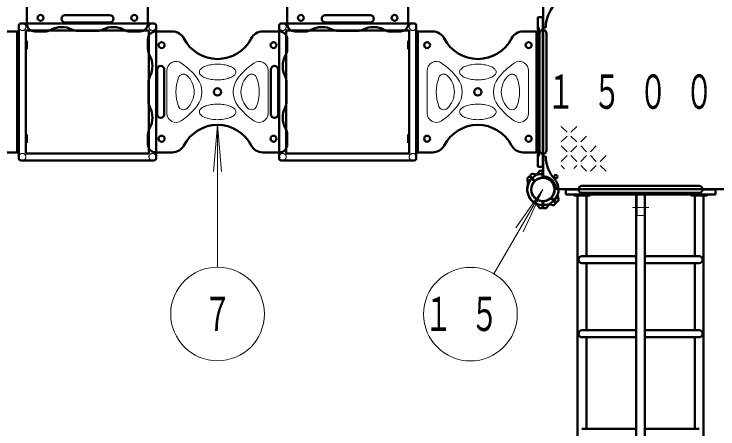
# Model space of a CAD drawing. Units: millimetres on the paper, scale 1:60. Extents: x -385 to 0, y -594 to 267.
# Drawn here: x -285.59 to -240.52, y 164.58 to 191.17 of the extents above; entities that cross this region are included whole.
import ezdxf
from ezdxf.enums import TextEntityAlignment as Align

# ---------------------------------------------------------------- set-up
doc = ezdxf.new("R2010")
doc.units = ezdxf.units.MM
doc.linetypes.add('USER1', pattern=[4.5, 2.5, -2])
doc.linetypes.add('USER2', pattern=[6, 3, -1, 1, -1])
doc.layers.add('LY_1', color=140, linetype='Continuous', lineweight=50)
doc.styles.add('ＭＳ ゴシック', font='')
doc.styles.get('ＭＳ ゴシック').set_extended_font_data('MS Gothic')

msp = doc.modelspace()

# ---------------------------------------------------------------- linework, layer by layer
at = {"layer": 'LY_1'}
for p, q in [((-284.768, 190.557), (-284.768, 191.625)), ((-277.018, 190.557), (-277.018, 191.625)), ((-268.101, 190.557), (-268.101, 191.625)), ((-260.351, 190.557), (-260.351, 191.625)), ((-251.701, 191.651), (-251.701, 190.341)), ((-279.46, 191.107), (-282.326, 191.107)), ((-262.793, 191.107), (-265.66, 191.107)), ((-251.701, 186.182), (-251.701, 191.522)), ((-279.46, 190.64), (-282.326, 190.64)), ((-262.793, 190.64), (-265.66, 190.64)), ((-251.726, 190.974), (-252.043, 190.974)), ((-252.043, 181.39), (-252.043, 190.974)), ((-252.043, 190.89), (-252.043, 181.474)), ((-251.96, 190.974), (-251.81, 190.974)), ((-251.726, 190.89), (-251.726, 181.474)), ((-285.286, 181.922), (-285.286, 190.442)), ((-285.153, 190.575), (-276.633, 190.575)), ((-276.5, 190.442), (-276.5, 181.922)), ((-268.62, 181.922), (-268.62, 190.442)), ((-268.486, 190.575), (-259.966, 190.575)), ((-259.833, 190.442), (-259.833, 181.922)), ((-251.666, 190.308), (-251.579, 190.312)), ((-285.286, 190.057), (-286.336, 190.057)), ((-285.393, 190.007), (-285.393, 182.357)), ((-284.833, 190.122), (-276.953, 190.122)), ((-284.833, 182.242), (-284.833, 190.122)), ((-283.637, 190.057), (-284.268, 190.057)), ((-281.5, 190.094), (-280.893, 190.094)), ((-280.286, 190.094), (-280.893, 190.094)), ((-278.149, 190.057), (-277.518, 190.057)), ((-276.953, 190.122), (-276.953, 182.242)), ((-276.518, 190.057), (-275.45, 190.057)), ((-268.601, 190.057), (-269.669, 190.057)), ((-268.166, 190.122), (-260.286, 190.122)), ((-268.166, 182.242), (-268.166, 190.122)), ((-266.97, 190.057), (-267.601, 190.057)), ((-264.833, 190.094), (-264.226, 190.094)), ((-263.619, 190.094), (-264.226, 190.094)), ((-261.482, 190.057), (-260.851, 190.057)), ((-260.286, 190.122), (-260.286, 182.242)), ((-259.818, 190.057), (-258.783, 190.057)), ((-259.726, 182.357), (-259.726, 190.007)), ((-252.226, 190.057), (-253.003, 190.057)), ((-252.143, 182.39), (-252.143, 189.974)), ((-251.953, 182.432), (-251.953, 189.932)), ((-251.5, 182.432), (-251.5, 189.932)), ((-285.286, 189.449), (-285.393, 189.449)), ((-285.346, 188.915), (-285.346, 189.449)), ((-285.286, 189.49), (-285.326, 189.49)), ((-284.773, 189.449), (-284.833, 189.449)), ((-284.773, 188.915), (-284.773, 189.449)), ((-277.018, 188.926), (-277.018, 189.557)), ((-268.101, 188.926), (-268.101, 189.557)), ((-260.346, 188.915), (-260.346, 189.449)), ((-260.346, 189.449), (-260.286, 189.449)), ((-259.833, 189.49), (-259.793, 189.49)), ((-259.833, 189.449), (-259.726, 189.449)), ((-259.773, 188.915), (-259.773, 189.449)), ((-285.286, 188.915), (-285.393, 188.915)), ((-285.286, 188.874), (-285.326, 188.874)), ((-284.773, 188.915), (-284.833, 188.915)), ((-260.346, 188.915), (-260.286, 188.915)), ((-259.833, 188.915), (-259.726, 188.915)), ((-259.833, 188.874), (-259.793, 188.874)), ((-276.435, 187.615), (-276.435, 184.749)), ((-275.968, 187.615), (-275.968, 184.749)), ((-269.151, 187.615), (-269.151, 184.749)), ((-268.685, 187.615), (-268.685, 184.749)), ((-276.981, 186.789), (-276.981, 186.182)), ((-268.139, 186.789), (-268.139, 186.182)), ((-276.981, 185.575), (-276.981, 186.182)), ((-268.139, 185.575), (-268.139, 186.182)), ((-251.701, 186.182), (-251.701, 180.842)), ((-285.286, 183.449), (-285.393, 183.449)), ((-285.346, 183.449), (-285.346, 182.915)), ((-285.286, 183.49), (-285.326, 183.49)), ((-284.773, 183.449), (-284.833, 183.449)), ((-284.773, 183.449), (-284.773, 182.915)), ((-277.018, 183.438), (-277.018, 182.807)), ((-268.101, 183.438), (-268.101, 182.807)), ((-260.346, 183.449), (-260.346, 182.915)), ((-260.346, 183.449), (-260.286, 183.449)), ((-259.833, 183.49), (-259.793, 183.49)), ((-259.833, 183.449), (-259.726, 183.449)), ((-259.773, 183.449), (-259.773, 182.915)), ((-285.286, 182.915), (-285.393, 182.915)), ((-285.286, 182.874), (-285.326, 182.874)), ((-284.773, 182.915), (-284.833, 182.915)), ((-260.346, 182.915), (-260.286, 182.915)), ((-259.833, 182.915), (-259.726, 182.915)), ((-259.833, 182.874), (-259.793, 182.874)), ((-285.301, 182.307), (-286.336, 182.307)), ((-276.953, 182.242), (-284.833, 182.242)), ((-276.518, 182.307), (-275.45, 182.307)), ((-268.601, 182.307), (-269.669, 182.307)), ((-260.286, 182.242), (-268.166, 182.242)), ((-259.833, 182.307), (-258.783, 182.307)), ((-252.226, 182.307), (-253.003, 182.307)), ((-276.633, 181.789), (-285.153, 181.789)), ((-259.966, 181.789), (-268.486, 181.789)), ((-251.701, 180.713), (-251.701, 182.023)), ((-251.666, 182.056), (-251.579, 182.051)), ((-251.726, 181.39), (-252.043, 181.39)), ((-251.96, 181.39), (-251.81, 181.39)), ((-252.622, 180.743), (-252.705, 180.655)), ((-252.296, 180.467), (-252.574, 180.744)), ((-252.261, 180.502), (-252.539, 180.78)), ((-252.538, 180.828), (-252.449, 180.91)), ((-251.786, 181.139), (-251.907, 181.135)), ((-251.751, 180.713), (-251.751, 181.106)), ((-252.712, 180.099), (-252.715, 180.099)), ((-245.476, 179.957), (-250.816, 179.957)), ((-250.268, 179.932), (-250.268, 179.615)), ((-249.453, 179.932), (-250.268, 179.932)), ((-249.226, 180.159), (-241.726, 180.159)), ((-245.476, 179.957), (-240.136, 179.957)), ((-240.685, 179.932), (-241.5, 179.932)), ((-240.685, 179.615), (-240.685, 179.932)), ((-252.712, 179.765), (-252.715, 179.765)), ((-251.156, 179.397), (-250.879, 179.12)), ((-250.268, 179.615), (-240.685, 179.615)), ((-249.51, 161.182), (-249.51, 179.54)), ((-249.226, 179.705), (-241.726, 179.705)), ((-248.943, 175.659), (-248.943, 179.54)), ((-245.76, 179.599), (-245.76, 161.182)), ((-245.76, 179.599), (-245.193, 179.599)), ((-245.193, 179.599), (-245.193, 161.182)), ((-242.01, 179.599), (-241.443, 179.599)), ((-242.01, 175.659), (-242.01, 179.54)), ((-241.443, 161.182), (-241.443, 179.54)), ((-252.541, 179.353), (-252.543, 179.351)), ((-252.306, 179.117), (-252.307, 179.115)), ((-251.751, 179.151), (-251.751, 178.758)), ((-251.701, 179.151), (-251.701, 178.758)), ((-251.192, 179.362), (-250.914, 179.084)), ((-250.915, 179.036), (-251.011, 178.947)), ((-250.831, 179.12), (-250.741, 179.216)), ((-251.786, 178.725), (-251.917, 178.729)), ((-251.667, 178.725), (-251.546, 178.729)), ((-249.226, 175.659), (-245.76, 175.659)), ((-241.726, 175.659), (-245.193, 175.659)), ((-249.226, 175.205), (-245.76, 175.205)), ((-248.943, 170.909), (-248.943, 175.205)), ((-241.726, 175.205), (-245.193, 175.205)), ((-242.01, 170.909), (-242.01, 175.205)), ((-249.226, 170.909), (-245.76, 170.909)), ((-241.726, 170.909), (-245.193, 170.909)), ((-249.226, 170.455), (-245.76, 170.455)), ((-248.943, 164.58), (-248.943, 170.45)), ((-241.726, 170.455), (-245.193, 170.455)), ((-242.01, 164.58), (-242.01, 170.45)), ((-249.226, 164.58), (-245.76, 164.58)), ((-241.726, 164.58), (-245.193, 164.58))]:
    msp.add_line(p, q, dxfattribs=at)
at = {"layer": 'LY_1', "color": 7, "linetype": 'USER1', "lineweight": 13}
for p, q in [((-252.043, 184.099), (-252.043, 188.265)), ((-245.703, 179.705), (-245.703, 178.265)), ((-245.25, 179.705), (-245.25, 178.265)), ((-245.703, 178.265), (-245.25, 178.265))]:
    msp.add_line(p, q, dxfattribs=at)
at = {"layer": 'LY_1', "color": 7, "lineweight": 13}
for p, q in [((-275.798, 184.81), (-275.798, 187.554)), ((-269.321, 184.81), (-269.321, 187.554)), ((-259.132, 187.554), (-259.132, 184.81)), ((-252.654, 187.554), (-252.654, 184.81)), ((-272.56, 184.071), (-272.821, 181.082)), ((-272.56, 184.071), (-272.298, 181.082)), ((-272.56, 174.951), (-272.56, 184.071)), ((-250.183, 183.6), (-250.558, 183.975)), ((-249.558, 183.975), (-249.933, 183.6)), ((-250.183, 183.35), (-250.558, 182.975)), ((-249.558, 182.975), (-249.933, 183.35)), ((-248.933, 183.35), (-249.308, 182.975)), ((-250.183, 182.35), (-250.558, 182.725)), ((-249.558, 182.725), (-249.933, 182.35)), ((-248.933, 182.35), (-249.308, 182.725)), ((-248.308, 182.725), (-248.683, 182.35)), ((-250.183, 182.1), (-250.558, 181.725)), ((-249.558, 181.725), (-249.933, 182.1)), ((-248.933, 182.1), (-249.308, 181.725)), ((-248.308, 181.725), (-248.683, 182.1)), ((-247.683, 182.1), (-248.058, 181.725)), ((-250.335, 181.253), (-250.558, 181.475)), ((-249.558, 181.475), (-249.757, 181.276)), ((-248.933, 181.1), (-249.308, 181.475)), ((-248.308, 181.475), (-248.683, 181.1)), ((-247.683, 181.1), (-248.058, 181.475)), ((-254.86, 174.532), (-251.726, 179.932)), ((-251.726, 179.932), (-253.452, 177.478)), ((-251.726, 179.932), (-253, 177.216))]:
    msp.add_line(p, q, dxfattribs=at)
at = {"layer": 'LY_1', "color": 7, "linetype": 'USER2', "lineweight": 13}
msp.add_line((-244.943, 178.765), (-245.991, 178.765), dxfattribs=at)
at = {"layer": 'LY_1'}
for points in [[(-252.043, 190.299), (-251.99, 190.299), (-251.99, 189.565), (-252.043, 189.565)], [(-252.043, 182.065), (-251.99, 182.065), (-251.99, 182.799), (-252.043, 182.799)], [(-249.726, 179.615), (-249.726, 179.54), (-248.726, 179.54), (-248.726, 179.615)], [(-241.226, 179.615), (-241.226, 179.54), (-242.226, 179.54), (-242.226, 179.615)]]:
    msp.add_lwpolyline(points, close=True, dxfattribs=at)
at = {"layer": 'LY_1', "color": 7, "lineweight": 13}
for points in [[(-273.726, 187.46), (-273.722, 187.416), (-273.708, 187.373), (-273.686, 187.33), (-273.656, 187.289), (-273.617, 187.248), (-273.57, 187.21), (-273.515, 187.173), (-273.453, 187.138), (-273.385, 187.106), (-273.309, 187.077), (-273.229, 187.05), (-273.143, 187.027), (-273.053, 187.007), (-272.959, 186.99), (-272.861, 186.977), (-272.762, 186.967), (-272.661, 186.962), (-272.56, 186.96), (-272.458, 186.962), (-272.357, 186.967), (-272.258, 186.977), (-272.161, 186.99), (-272.066, 187.007), (-271.976, 187.027), (-271.89, 187.05), (-271.81, 187.077), (-271.735, 187.106), (-271.666, 187.138), (-271.604, 187.173), (-271.549, 187.21), (-271.502, 187.248), (-271.463, 187.289), (-271.433, 187.33), (-271.411, 187.373), (-271.397, 187.416), (-271.393, 187.46), (-271.397, 187.503), (-271.411, 187.547), (-271.433, 187.589), (-271.463, 187.631), (-271.502, 187.671), (-271.549, 187.71), (-271.604, 187.746), (-271.666, 187.781), (-271.735, 187.813), (-271.81, 187.843), (-271.89, 187.869), (-271.976, 187.893), (-272.066, 187.913), (-272.161, 187.93), (-272.258, 187.943), (-272.357, 187.952), (-272.458, 187.958), (-272.56, 187.96), (-272.661, 187.958), (-272.762, 187.952), (-272.861, 187.943), (-272.959, 187.93), (-273.053, 187.913), (-273.143, 187.893), (-273.229, 187.869), (-273.309, 187.843), (-273.385, 187.813), (-273.453, 187.781), (-273.515, 187.746), (-273.57, 187.71), (-273.617, 187.671), (-273.656, 187.631), (-273.686, 187.589), (-273.708, 187.547), (-273.722, 187.503)], [(-254.726, 187.46), (-254.731, 187.503), (-254.744, 187.547), (-254.766, 187.589), (-254.797, 187.631), (-254.836, 187.671), (-254.883, 187.71), (-254.937, 187.746), (-254.999, 187.781), (-255.068, 187.813), (-255.143, 187.843), (-255.224, 187.869), (-255.31, 187.893), (-255.4, 187.913), (-255.494, 187.93), (-255.591, 187.943), (-255.69, 187.952), (-255.791, 187.958), (-255.893, 187.96), (-255.995, 187.958), (-256.095, 187.952), (-256.195, 187.943), (-256.292, 187.93), (-256.386, 187.913), (-256.476, 187.893), (-256.562, 187.869), (-256.643, 187.843), (-256.718, 187.813), (-256.787, 187.781), (-256.849, 187.746), (-256.903, 187.71), (-256.95, 187.671), (-256.989, 187.631), (-257.02, 187.589), (-257.042, 187.547), (-257.055, 187.503), (-257.06, 187.46), (-257.055, 187.416), (-257.042, 187.373), (-257.02, 187.33), (-256.989, 187.289), (-256.95, 187.248), (-256.903, 187.21), (-256.849, 187.173), (-256.787, 187.138), (-256.718, 187.106), (-256.643, 187.077), (-256.562, 187.05), (-256.476, 187.027), (-256.386, 187.007), (-256.292, 186.99), (-256.195, 186.977), (-256.095, 186.967), (-255.995, 186.962), (-255.893, 186.96), (-255.791, 186.962), (-255.69, 186.967), (-255.591, 186.977), (-255.494, 186.99), (-255.4, 187.007), (-255.31, 187.027), (-255.224, 187.05), (-255.143, 187.077), (-255.068, 187.106), (-254.999, 187.138), (-254.937, 187.173), (-254.883, 187.21), (-254.836, 187.248), (-254.797, 187.289), (-254.766, 187.33), (-254.744, 187.373), (-254.731, 187.416)], [(-273.726, 184.904), (-273.722, 184.86), (-273.708, 184.817), (-273.686, 184.775), (-273.656, 184.733), (-273.617, 184.693), (-273.57, 184.654), (-273.515, 184.617), (-273.453, 184.583), (-273.385, 184.55), (-273.309, 184.521), (-273.229, 184.494), (-273.143, 184.471), (-273.053, 184.451), (-272.959, 184.434), (-272.861, 184.421), (-272.762, 184.412), (-272.661, 184.406), (-272.56, 184.404), (-272.458, 184.406), (-272.357, 184.412), (-272.258, 184.421), (-272.161, 184.434), (-272.066, 184.451), (-271.976, 184.471), (-271.89, 184.494), (-271.81, 184.521), (-271.735, 184.55), (-271.666, 184.583), (-271.604, 184.617), (-271.549, 184.654), (-271.502, 184.693), (-271.463, 184.733), (-271.433, 184.775), (-271.411, 184.817), (-271.397, 184.86), (-271.393, 184.904), (-271.397, 184.948), (-271.411, 184.991), (-271.433, 185.033), (-271.463, 185.075), (-271.502, 185.115), (-271.549, 185.154), (-271.604, 185.191), (-271.666, 185.225), (-271.735, 185.258), (-271.81, 185.287), (-271.89, 185.314), (-271.976, 185.337), (-272.066, 185.357), (-272.161, 185.374), (-272.258, 185.387), (-272.357, 185.396), (-272.458, 185.402), (-272.56, 185.404), (-272.661, 185.402), (-272.762, 185.396), (-272.861, 185.387), (-272.959, 185.374), (-273.053, 185.357), (-273.143, 185.337), (-273.229, 185.314), (-273.309, 185.287), (-273.385, 185.258), (-273.453, 185.225), (-273.515, 185.191), (-273.57, 185.154), (-273.617, 185.115), (-273.656, 185.075), (-273.686, 185.033), (-273.708, 184.991), (-273.722, 184.948)], [(-254.726, 184.904), (-254.731, 184.948), (-254.744, 184.991), (-254.766, 185.033), (-254.797, 185.075), (-254.836, 185.115), (-254.883, 185.154), (-254.937, 185.191), (-254.999, 185.225), (-255.068, 185.258), (-255.143, 185.287), (-255.224, 185.314), (-255.31, 185.337), (-255.4, 185.357), (-255.494, 185.374), (-255.591, 185.387), (-255.69, 185.396), (-255.791, 185.402), (-255.893, 185.404), (-255.995, 185.402), (-256.095, 185.396), (-256.195, 185.387), (-256.292, 185.374), (-256.386, 185.357), (-256.476, 185.337), (-256.562, 185.314), (-256.643, 185.287), (-256.718, 185.258), (-256.787, 185.225), (-256.849, 185.191), (-256.903, 185.154), (-256.95, 185.115), (-256.989, 185.075), (-257.02, 185.033), (-257.042, 184.991), (-257.055, 184.948), (-257.06, 184.904), (-257.055, 184.86), (-257.042, 184.817), (-257.02, 184.775), (-256.989, 184.733), (-256.95, 184.693), (-256.903, 184.654), (-256.849, 184.617), (-256.787, 184.583), (-256.718, 184.55), (-256.643, 184.521), (-256.562, 184.494), (-256.476, 184.471), (-256.386, 184.451), (-256.292, 184.434), (-256.195, 184.421), (-256.095, 184.412), (-255.995, 184.406), (-255.893, 184.404), (-255.791, 184.406), (-255.69, 184.412), (-255.591, 184.421), (-255.494, 184.434), (-255.4, 184.451), (-255.31, 184.471), (-255.224, 184.494), (-255.143, 184.521), (-255.068, 184.55), (-254.999, 184.583), (-254.937, 184.617), (-254.883, 184.654), (-254.836, 184.693), (-254.797, 184.733), (-254.766, 184.775), (-254.744, 184.817), (-254.731, 184.86)]]:
    msp.add_lwpolyline(points, close=True, dxfattribs=at)
at = {"layer": 'LY_1'}
for centre, radius in [((-283.893, 190.932), 0.192), ((-277.893, 190.932), 0.192), ((-267.226, 190.932), 0.192), ((-261.226, 190.932), 0.192), ((-276.143, 189.182), 0.192), ((-268.976, 189.182), 0.192), ((-259.143, 189.182), 0.192), ((-252.643, 189.182), 0.192), ((-272.56, 186.182), 0.233), ((-255.893, 186.182), 0.233), ((-276.143, 183.182), 0.192), ((-268.976, 183.182), 0.192), ((-259.143, 183.182), 0.192), ((-252.643, 183.182), 0.192), ((-250.901, 180.757), 0.108), ((-251.726, 179.932), 0.743)]:
    msp.add_circle(centre, radius, dxfattribs=at)
at = {"layer": 'LY_1', "color": 7, "linetype": 'USER1', "lineweight": 13}
for centre in [(-285.06, 190.349), (-276.726, 190.349), (-268.393, 190.349), (-260.06, 190.349), (-285.06, 182.015), (-276.726, 182.015), (-268.393, 182.015), (-260.06, 182.015)]:
    msp.add_circle(centre, 0.227, dxfattribs=at)
at = {"layer": 'LY_1', "color": 7, "lineweight": 13}
for centre in [(-272.56, 171.951), (-256.366, 171.937)]:
    msp.add_circle(centre, 3, dxfattribs=at)
at = {"layer": 'LY_1'}
for centre, radius, start, end in [((-249.381, 190.304), 2.167, 137.7828, 178.9159), ((-282.326, 190.874), 0.233, 90, 270), ((-279.46, 190.874), 0.233, 270, 90), ((-265.66, 190.874), 0.233, 90, 270), ((-262.793, 190.874), 0.233, 270, 90), ((-251.96, 190.89), 0.0833, 90, 180), ((-251.81, 190.89), 0.0833, 0, 90), ((-285.153, 190.442), 0.133, 90, 180), ((-284.268, 190.557), 0.5, 180, 270), ((-282.534, 188.916), 1.429, 62.8071, 119.1962), ((-281.5, 190.928), 0.833, 242.8071, 270), ((-280.286, 190.928), 0.833, 270, 297.1929), ((-279.252, 188.916), 1.429, 60.8038, 117.1929), ((-277.518, 190.557), 0.5, 270, 0), ((-276.633, 190.442), 0.133, 0, 90), ((-268.486, 190.442), 0.133, 90, 180), ((-267.601, 190.557), 0.5, 180, 270), ((-265.867, 188.916), 1.429, 62.8071, 119.1962), ((-264.833, 190.928), 0.833, 242.8071, 270), ((-263.619, 190.928), 0.833, 270, 297.1929), ((-262.586, 188.916), 1.429, 60.8038, 117.1929), ((-260.851, 190.557), 0.5, 270, 0), ((-259.966, 190.442), 0.133, 0, 90), ((-251.668, 190.341), 0.0333, 180, 273), ((-251.581, 190.346), 0.0333, 273, 358.9158), ((-283.637, 190.89), 0.833, 270, 299.1962), ((-278.149, 190.89), 0.833, 240.8038, 270), ((-276.518, 189.557), 0.5, 90, 180), ((-275.45, 189.224), 0.833, 27.2117, 90), ((-269.669, 189.224), 0.833, 90, 152.7883), ((-268.601, 189.557), 0.5, 0, 90), ((-266.97, 190.89), 0.833, 270, 299.1962), ((-261.482, 190.89), 0.833, 240.8038, 270), ((-258.783, 189.224), 0.833, 27.2117, 90), ((-253.003, 189.224), 0.833, 90, 152.7883), ((-252.226, 189.974), 0.0833, 0, 90), ((-251.726, 189.932), 0.227, 0, 180), ((-285.326, 189.424), 0.0667, 90, 180), ((-272.56, 190.71), 2.417, 207.2117, 332.7883), ((-259.793, 189.424), 0.0667, 0, 90), ((-255.893, 190.71), 2.417, 207.2117, 332.7883), ((-285.326, 188.94), 0.0667, 180, 270), ((-276.185, 188.926), 0.833, 180, 209.1962), ((-268.935, 188.926), 0.833, 330.8038, 0), ((-259.793, 188.94), 0.0667, 270, 0), ((-278.159, 187.823), 1.429, 332.8071, 29.1962), ((-266.96, 187.823), 1.429, 150.8038, 207.1929), ((-276.201, 187.615), 0.233, 0, 180), ((-268.918, 187.615), 0.233, 0, 180), ((-276.147, 186.789), 0.833, 152.8071, 180), ((-268.972, 186.789), 0.833, 0, 27.1929), ((-276.147, 185.575), 0.833, 180, 207.1929), ((-268.972, 185.575), 0.833, 332.8071, 0), ((-278.159, 184.541), 1.429, 330.8038, 27.1929), ((-266.96, 184.541), 1.429, 152.8071, 209.1962), ((-276.201, 184.749), 0.233, 180, 0), ((-268.918, 184.749), 0.233, 180, 0), ((-272.56, 181.654), 2.417, 27.2117, 152.7883), ((-255.893, 181.654), 2.417, 27.2117, 152.7883), ((-285.326, 183.424), 0.0667, 90, 180), ((-276.185, 183.438), 0.833, 150.8038, 180), ((-268.935, 183.438), 0.833, 0, 29.1962), ((-259.793, 183.424), 0.0667, 0, 90), ((-285.326, 182.94), 0.0667, 180, 270), ((-276.518, 182.807), 0.5, 180, 270), ((-275.45, 183.14), 0.833, 270, 332.7883), ((-269.669, 183.14), 0.833, 207.2117, 270), ((-268.601, 182.807), 0.5, 270, 0), ((-259.793, 182.94), 0.0667, 270, 0), ((-258.783, 183.14), 0.833, 270, 332.7883), ((-253.003, 183.14), 0.833, 207.2117, 270), ((-252.226, 182.39), 0.0833, 270, 0), ((-251.726, 182.432), 0.227, 180, 0), ((-285.153, 181.922), 0.133, 180, 270), ((-276.633, 181.922), 0.133, 270, 0), ((-268.486, 181.922), 0.133, 180, 270), ((-259.966, 181.922), 0.133, 270, 0), ((-251.668, 182.023), 0.0333, 87, 180), ((-251.581, 182.018), 0.0333, 1.0841, 87), ((-249.381, 182.06), 2.167, 181.0841, 222.2172), ((-251.96, 181.474), 0.0833, 180, 270), ((-251.81, 181.474), 0.0833, 270, 0), ((-251.726, 179.932), 1, 122.7272, 180), ((-252.597, 180.721), 0.0333, 45, 137), ((-252.515, 180.803), 0.0333, 133, 225), ((-252.392, 180.849), 0.0833, 72.4588, 133), ((-252.116, 181.723), 0.833, 252.4588, 282.2728), ((-252.717, 181.474), 0.833, 302.7272, 332.5412), ((-251.904, 181.051), 0.0833, 92, 152.5412), ((-251.726, 179.932), 1, 88.5675, 102.2728), ((-251.785, 181.106), 0.0333, 0, 92), ((-251.618, 180.842), 0.0833, 180, 263.2128), ((-251.726, 179.932), 0.833, 6.7872, 83.2128), ((-252.644, 180.598), 0.0833, 137, 197.5412), ((-253.518, 180.322), 0.833, 347.7272, 17.5412), ((-251.726, 179.932), 0.75, 94.2707, 180), ((-251.726, 179.932), 0.75, 139.2707, 225), ((-252.32, 180.443), 0.0333, 319.2707, 45), ((-252.237, 180.525), 0.0333, 225, 310.7293), ((-251.726, 179.932), 0.75, 45, 130.7293), ((-251.785, 180.713), 0.0333, 274.2707, 0), ((-251.668, 180.713), 0.0333, 180, 265.7293), ((-251.726, 179.932), 0.75, 0, 85.7293), ((-251.726, 179.932), 0.75, 319.2707, 45), ((-251.726, 179.932), 1, 0, 42.2172), ((-251.726, 179.932), 1.017, 171.3731, 180), ((-251.726, 179.932), 1.017, 180, 188.6269), ((-252.715, 180.082), 0.0167, 90, 171.3731), ((-251.726, 179.932), 1, 167.7272, 225), ((-251.726, 179.932), 1, 180, 237.2728), ((-251.726, 179.932), 0.75, 180, 265.7293), ((-251.726, 179.932), 0.75, 274.2707, 0), ((-251.726, 179.932), 1, 302.7272, 0), ((-250.816, 180.04), 0.0833, 186.7872, 270), ((-251.726, 179.932), 1, 347.7272, 1.4325), ((-249.226, 179.932), 0.227, 90, 270), ((-241.726, 179.932), 0.227, 270, 90), ((-252.715, 179.782), 0.0167, 188.6269, 270), ((-251.726, 179.932), 0.75, 225, 310.7293), ((-251.215, 179.338), 0.0333, 45, 130.7293), ((-251.133, 179.421), 0.0333, 139.2707, 225), ((-249.935, 179.542), 0.833, 167.7272, 197.5412), ((-252.531, 179.339), 0.0167, 135, 216.3731), ((-251.726, 179.932), 1.017, 216.3731, 225), ((-251.726, 179.932), 1.017, 225, 233.6269), ((-251.726, 179.932), 1, 225, 282.2728), ((-252.319, 179.127), 0.0167, 233.6269, 315), ((-252.717, 178.39), 0.833, 27.4588, 57.2728), ((-251.785, 179.151), 0.0333, 0, 85.7293), ((-251.668, 179.151), 0.0333, 94.2707, 180), ((-251.337, 178.14), 0.833, 72.4588, 102.2728), ((-250.735, 178.39), 0.833, 122.7272, 152.5412), ((-251.06, 179.014), 0.0833, 252.4588, 313), ((-250.937, 179.061), 0.0333, 313, 45), ((-250.855, 179.143), 0.0333, 225, 317), ((-250.809, 179.266), 0.0833, 317, 17.5412), ((-251.904, 178.812), 0.0833, 207.4588, 268), ((-251.785, 178.758), 0.0333, 268, 0), ((-251.668, 178.758), 0.0333, 180, 272), ((-251.548, 178.812), 0.0833, 272, 332.5412), ((-251.548, 178.812), 0.0833, 272, 332.5412), ((-249.226, 175.432), 0.227, 90, 270), ((-241.726, 175.432), 0.227, 270, 90), ((-249.226, 170.682), 0.227, 90, 270), ((-241.726, 170.682), 0.227, 270, 90)]:
    msp.add_arc(centre, radius, start, end, dxfattribs=at)
at = {"layer": 'LY_1', "color": 7, "lineweight": 13}
for centre, radius, start, end in [((-275.215, 187.554), 0.583, 55.1553, 180), ((-277.548, 184.203), 4.667, 37.8346, 55.1553), ((-267.571, 184.203), 4.667, 124.8447, 142.1654), ((-269.904, 187.554), 0.583, 0, 124.8447), ((-258.548, 187.554), 0.583, 55.1553, 180), ((-260.881, 184.203), 4.667, 37.8346, 55.1553), ((-250.904, 184.203), 4.667, 124.8447, 142.1654), ((-253.237, 187.554), 0.583, 0, 124.8447), ((-272.581, 186.182), 2.645, 159.4705, 200.5295), ((-274.746, 186.993), 0.333, 47.0818, 159.4705), ((-275.5, 186.182), 1.44, 312.9182, 47.0818), ((-275, 186.182), 1.44, 322.1654, 37.8346), ((-270.119, 186.182), 1.44, 142.1654, 217.8346), ((-269.619, 186.182), 1.44, 132.9182, 227.0818), ((-270.373, 186.993), 0.333, 20.5295, 132.9182), ((-272.538, 186.182), 2.645, 339.4705, 20.5295), ((-255.914, 186.182), 2.645, 159.4705, 200.5295), ((-258.079, 186.993), 0.333, 47.0818, 159.4705), ((-258.833, 186.182), 1.44, 312.9182, 47.0818), ((-258.333, 186.182), 1.44, 322.1654, 37.8346), ((-253.453, 186.182), 1.44, 142.1654, 217.8346), ((-252.953, 186.182), 1.44, 132.9182, 227.0818), ((-253.706, 186.993), 0.333, 20.5295, 132.9182), ((-255.871, 186.182), 2.645, 339.4705, 20.5295), ((-274.746, 185.371), 0.333, 200.5295, 312.9182), ((-277.548, 188.161), 4.667, 304.8447, 322.1654), ((-267.571, 188.161), 4.667, 217.8346, 235.1553), ((-270.373, 185.371), 0.333, 227.0818, 339.4705), ((-258.079, 185.371), 0.333, 200.5295, 312.9182), ((-260.881, 188.161), 4.667, 304.8447, 322.1654), ((-250.904, 188.161), 4.667, 217.8346, 235.1553), ((-253.706, 185.371), 0.333, 227.0818, 339.4705), ((-275.215, 184.81), 0.583, 180, 304.8447), ((-269.904, 184.81), 0.583, 235.1553, 0), ((-258.548, 184.81), 0.583, 180, 304.8447), ((-253.237, 184.81), 0.583, 235.1553, 0)]:
    msp.add_arc(centre, radius, start, end, dxfattribs=at)

# ---------------------------------------------------------------- texts
at = {"layer": 'LY_1', "color": 7, "style": 'ＭＳ ゴシック', "width": 0.6}
msp.add_text('７', height=2.199, dxfattribs=at).set_placement((-272.56, 171.951), align=Align.MIDDLE_CENTER)
at = {"layer": 'LY_1', "color": 7, "char_height": 2.199, "style": 'ＭＳ ゴシック'}
for s, insert, attachment_point in [('\\T1.64;\\W0.6;１５００', (-251.476, 186.182), 4), ('\\T1.64;\\W0.6;１５', (-256.366, 171.937), 5)]:
    msp.add_mtext(s, dxfattribs=dict(at, insert=insert, attachment_point=attachment_point))

doc.saveas('drawing.dxf')
